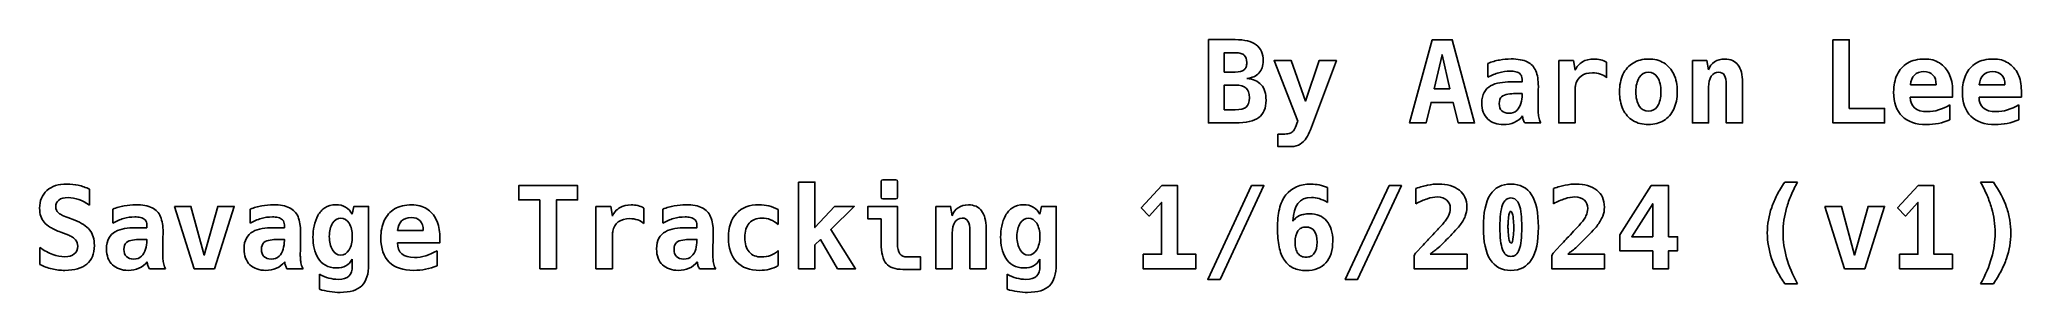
# Model space of a CAD drawing. Header units: millimetres. Extents: x 5.5 to 78.9, y 195.3 to 204.7.
import ezdxf

# ---------------------------------------------------------------- set-up
doc = ezdxf.new("R2010")
doc.units = ezdxf.units.MM
doc.layers.get('0').update_dxf_attribs({"linetype": 'CONTINUOUS'})

msp = doc.modelspace()

# ---------------------------------------------------------------- linework, layer by layer
at = {"color": 7}
for points in [[(48.774878, 204.677325), (49.769133, 204.677325)], [(49.769133, 201.587075), (48.774878, 201.587075), (48.774878, 204.677325)], [(49.76913, 204.191564), (49.363985, 204.191564), (49.363985, 203.474296), (49.769133, 203.474299)], [(52.088373, 201.651167), (51.207808, 203.902194), (51.844459, 203.902194), (52.373626, 202.399441), (52.880057, 203.902194), (53.516712, 203.902194), (52.555529, 201.336973)], [(59.137044, 203.279993), (59.137044, 203.796756)], [(61.758075, 203.90218), (62.303777, 203.90218), (62.363721, 203.542512)], [(62.363735, 202.653678), (62.363735, 201.587075), (61.758089, 201.587075), (61.758075, 203.90218)], [(63.535744, 203.840169), (63.535744, 203.263458)], [(66.712863, 203.90218), (67.254434, 203.90218), (67.314378, 203.554913)], [(67.314378, 202.912059), (67.314378, 201.587075), (66.712863, 201.587075), (66.712863, 203.90218)], [(49.769133, 202.988538), (49.363989, 202.988538), (49.363989, 202.0749), (49.769133, 202.0749)], [(59.982469, 203.110479), (60.402084, 203.110479), (60.402084, 203.211765)], [(68.571149, 203.089824), (68.571149, 201.587075), (67.969635, 201.587075), (67.969635, 202.996807)], [(76.357757, 202.794235), (76.357757, 202.548257), (74.788862, 202.548257)], [(74.795064, 203.003009), (75.747977, 203.003009)], [(78.906441, 202.794235), (78.906441, 202.548257), (77.337545, 202.548257)], [(77.343743, 203.003009), (78.29666, 203.003009)], [(60.402084, 202.633005), (60.402084, 202.674347), (60.160238, 202.674347)], [(76.260606, 202.256802), (76.260606, 201.700761)], [(78.809289, 202.256802), (78.809289, 201.700761)], [(59.711536, 201.527127), (59.711687, 201.527131)], [(61.098539, 201.587071), (60.499091, 201.587071)], [(51.348365, 201.171594), (51.414511, 201.171594), (51.476526, 201.171594)], [(51.848594, 200.710654), (51.348365, 200.710654), (51.348365, 201.171594)], [(7.309683, 199.12842), (7.309683, 198.533107)], [(36.643311, 198.83075), (36.643311, 199.413659)], [(36.705323, 199.475674), (37.186949, 199.475674)], [(37.248961, 199.413659), (37.248961, 198.83075)], [(53.194262, 199.19247), (53.194262, 198.6385)], [(56.466366, 198.586825), (56.466366, 199.155266)], [(61.563733, 198.586825), (61.563733, 199.155266)], [(70.137889, 199.390912), (70.609179, 199.390912)], [(77.397401, 199.390912), (77.868691, 199.390912)], [(8.163379, 197.871599), (8.163379, 198.388362)], [(13.260745, 197.871599), (13.260745, 198.388362)], [(17.043462, 198.198229), (17.103407, 198.493818), (17.649111, 198.493818), (17.649111, 196.352346)], [(26.076508, 198.493818), (26.622211, 198.493818), (26.682155, 198.134151)], [(26.682169, 197.245316), (26.682169, 196.178713), (26.076522, 196.178713), (26.076508, 198.493818)], [(27.854179, 198.431807), (27.854179, 197.8551)], [(28.552845, 197.871599), (28.552845, 198.388362)], [(32.82752, 198.375998), (32.82752, 197.822027)], [(36.643311, 197.119226), (36.643311, 198.02873), (36.153419, 198.02873), (36.153419, 198.493818), (37.248961, 198.493818), (37.248961, 197.119226)], [(37.186949, 198.768738), (36.705323, 198.768738)], [(38.677299, 198.493818), (39.218866, 198.493818), (39.27881, 198.146554)], [(39.27881, 197.503697), (39.27881, 196.178713), (38.677299, 196.178713), (38.677299, 198.493818)], [(42.530294, 198.198229), (42.590238, 198.493818), (43.135943, 198.493818), (43.135943, 196.352346)], [(6.497329, 198.076288), (6.759846, 197.977069)], [(9.008805, 197.702117), (9.428419, 197.702117), (9.428419, 197.803404)], [(14.106172, 197.702117), (14.525785, 197.702117), (14.525785, 197.803404)], [(18.723981, 197.594647), (19.676895, 197.594647)], [(29.398271, 197.702117), (29.817883, 197.702117), (29.817883, 197.803404)], [(40.535582, 197.681466), (40.535582, 196.178713), (39.93407, 196.178713), (39.93407, 197.588449)], [(5.467934, 196.335822), (5.467934, 196.966275)], [(6.542805, 197.418964), (6.243081, 197.53265)], [(9.428419, 197.224647), (9.428419, 197.265985), (9.186573, 197.265985)], [(14.525785, 197.224647), (14.525785, 197.265985), (14.283939, 197.265985)], [(20.286677, 197.385877), (20.286677, 197.139895), (18.71778, 197.139895)], [(20.189525, 196.848441), (20.189525, 196.292402)], [(29.817883, 197.224647), (29.817883, 197.265985), (29.576039, 197.265985)], [(32.82752, 196.852575), (32.82752, 196.296537)], [(56.451895, 196.753346), (56.730949, 197.051002)], [(61.549262, 196.753346), (61.828316, 197.051002)], [(10.124974, 196.178677), (9.52557, 196.178677)], [(15.22234, 196.178677), (14.622893, 196.178677)], [(17.043462, 196.284133), (17.043462, 196.534246)], [(29.127327, 196.118733), (29.127485, 196.118769)], [(30.514333, 196.178677), (29.914889, 196.178677)], [(37.621032, 196.618997), (38.104722, 196.618997), (38.104722, 196.153909), (37.451533, 196.153909)], [(42.530294, 196.284133), (42.530294, 196.534246)], [(56.9976, 196.716138), (58.359789, 196.716138), (58.359789, 196.178702), (56.40022, 196.178702), (56.40022, 196.625189)], [(62.094967, 196.716138), (63.457156, 196.716138), (63.457156, 196.178702), (61.497587, 196.178702), (61.497587, 196.625189)], [(15.828032, 195.415968), (15.828032, 195.972006)], [(41.314865, 195.415968), (41.314865, 195.972006)], [(70.609179, 195.620597), (70.137889, 195.620597)], [(77.868691, 195.620597), (77.397401, 195.620597)]]:
    msp.add_lwpolyline(points, dxfattribs=at)
for points in [[(57.063785, 204.673194), (57.809992, 204.673194), (58.643017, 201.587075), (58.033233, 201.587075), (57.843065, 202.349819), (57.026578, 202.349819), (56.84054, 201.587075), (56.23076, 201.587075)], [(71.919782, 204.673194), (72.529566, 204.673194), (72.529566, 202.124511), (73.833881, 202.124511), (73.833881, 201.587075), (71.919782, 201.587075)], [(57.725244, 202.852115), (57.435853, 204.115085), (57.148533, 202.852115)], [(65.08402, 202.01909)], [(59.910125, 201.946739)], [(65.081903, 201.527131)], [(75.39244, 201.527131)], [(77.941124, 201.527131)], [(23.999114, 198.731531), (23.215699, 198.731531), (23.215699, 199.264832), (25.392312, 199.264832), (25.392312, 198.731531), (24.608897, 198.731531), (24.608897, 196.178713), (23.999115, 196.178713)], [(33.584066, 199.395057), (34.189712, 199.395057), (34.189712, 197.70627), (34.917317, 198.493818), (35.651123, 198.493818), (34.774692, 197.629787), (35.700734, 196.178713), (35.031006, 196.178713), (34.396419, 197.261851), (34.189712, 197.063413), (34.189712, 196.178713), (33.584066, 196.178713)], [(46.356429, 196.716138), (47.038561, 196.716138), (47.038561, 198.636436), (46.57554, 198.13414), (46.286152, 198.435931), (47.042695, 199.264822), (47.631806, 199.264822), (47.631806, 196.716138), (48.313934, 196.716138), (48.313934, 196.178702), (46.356429, 196.178702)], [(50.374793, 199.264822), (50.831612, 199.264822), (49.206904, 195.785961), (48.750084, 195.785961)], [(55.47211, 199.264822), (55.92893, 199.264822), (54.304221, 195.785961), (53.847402, 195.785961)], [(65.243094, 196.844295), (64.019396, 196.844295), (64.019396, 197.435474), (65.189352, 199.264822), (65.828074, 199.264822), (65.828074, 197.367261), (66.167069, 197.367261), (66.167069, 196.844295), (65.828074, 196.844295), (65.828074, 196.178702), (65.243094, 196.178702)], [(74.391898, 196.716138), (75.074026, 196.716138), (75.074026, 198.636436), (74.611005, 198.13414), (74.321617, 198.435931), (75.07816, 199.264822), (75.667271, 199.264822), (75.667271, 196.716138), (76.349403, 196.716138), (76.349403, 196.178702), (74.391898, 196.178702)], [(10.451612, 198.493818), (11.065529, 198.493818), (11.559556, 196.68721), (12.05565, 198.493818), (12.669567, 198.493818), (11.933694, 196.178713), (11.187485, 196.178713)], [(65.243094, 197.367261), (65.243094, 198.586825), (64.463815, 197.367261)], [(71.619973, 198.493808), (72.233888, 198.493808), (72.727915, 196.6872), (73.224009, 198.493808), (73.837924, 198.493808), (73.102053, 196.178702), (72.355843, 196.178702)], [(59.986557, 197.129548)], [(6.39191, 196.118783)], [(8.738022, 196.118733)], [(8.936458, 196.538377)], [(13.835344, 196.118733)], [(14.033825, 196.538377)], [(16.615581, 196.68721)], [(19.32136, 196.118769)], [(29.325923, 196.538377)], [(32.141257, 196.118769)], [(42.102424, 196.68721)], [(52.39427, 196.606583)], [(52.396377, 196.114606)], [(59.984448, 196.635521)], [(59.986565, 196.118758)], [(16.58871, 195.302282)], [(42.075542, 195.302282)]]:
    msp.add_lwpolyline(points, close=True, dxfattribs=at)
for points in [[(49.769133, 204.677325), (50.115023, 204.677325), (50.373406, 204.612558), (50.544282, 204.483022)], [(50.544282, 204.483022), (50.716536, 204.352109), (50.802663, 204.157116), (50.802663, 203.898046)], [(49.977904, 204.166764), (49.928294, 204.183297), (49.858702, 204.191564), (49.76913, 204.191564)], [(49.769133, 203.474299), (49.924852, 203.474299), (50.035095, 203.502549), (50.099863, 203.559047)], [(50.097792, 204.104752), (50.068855, 204.129557), (50.028892, 204.150228), (49.977904, 204.166764)], [(50.197011, 203.829833), (50.197011, 203.953855), (50.163938, 204.045495), (50.097792, 204.104752)], [(50.099863, 203.559047), (50.131559, 203.586609), (50.155675, 203.62106), (50.17221, 203.662401)], [(50.17221, 203.662401), (50.188744, 203.70512), (50.197011, 203.76093), (50.197011, 203.829833)], [(50.802663, 203.898046), (50.802663, 203.702364), (50.751676, 203.547335), (50.649702, 203.432957)], [(59.137044, 203.796756), (59.280359, 203.854633), (59.422296, 203.895974), (59.562857, 203.920779)], [(59.959733, 203.509436), (59.813661, 203.509436), (59.673102, 203.489455), (59.538054, 203.449492)], [(59.562857, 203.920779), (59.704796, 203.946962), (59.848112, 203.960053), (59.992806, 203.960053)], [(60.168507, 203.486682), (60.100983, 203.501851), (60.031391, 203.509436), (59.959733, 203.509436)], [(59.992806, 203.960053), (60.246366, 203.960053), (60.446871, 203.923535), (60.59432, 203.850498)], [(60.335939, 203.399867), (60.29322, 203.442586), (60.237409, 203.471524), (60.168507, 203.486682)], [(60.59432, 203.850498), (60.74177, 203.778842), (60.8465, 203.667222), (60.908511, 203.515638)], [(60.908511, 203.515638), (60.971903, 203.36543), (61.003599, 203.173882), (61.003599, 202.940994)], [(62.363721, 203.542512), (62.422978, 203.673426), (62.51324, 203.7754), (62.634506, 203.848434)], [(62.634506, 203.848434), (62.757153, 203.921471), (62.900469, 203.95799), (63.064454, 203.95799)], [(63.064454, 203.95799), (63.233955, 203.95799), (63.391051, 203.918716), (63.535744, 203.840169)], [(64.141394, 203.385413), (64.229588, 203.568693), (64.3543, 203.709943), (64.515529, 203.809163)], [(64.515529, 203.809163), (64.678138, 203.908381), (64.870375, 203.95799), (65.09224, 203.95799)], [(65.08402, 203.46603), (64.940705, 203.46603), (64.827017, 203.400573), (64.742954, 203.26966)], [(65.423019, 203.271727), (65.338959, 203.401263), (65.225959, 203.46603), (65.08402, 203.46603)], [(65.09224, 203.95799), (65.311348, 203.95799), (65.500139, 203.90907), (65.658614, 203.811231)], [(65.658614, 203.811231), (65.817089, 203.714767), (65.939046, 203.576273), (66.024484, 203.39575)], [(67.314378, 203.554913), (67.357097, 203.684448), (67.430132, 203.783667), (67.533485, 203.852569)], [(67.686446, 203.46603), (67.569314, 203.46603), (67.477675, 203.416421), (67.411529, 203.317204)], [(67.533485, 203.852569), (67.638215, 203.922849), (67.764995, 203.95799), (67.913825, 203.95799)], [(67.899354, 203.35234), (67.853879, 203.428134), (67.782909, 203.46603), (67.686446, 203.46603)], [(67.913825, 203.95799), (68.128799, 203.95799), (68.292096, 203.884265), (68.403717, 203.736816)], [(68.403717, 203.736816), (68.515339, 203.589366), (68.571149, 203.373702), (68.571149, 203.089824)], [(74.301033, 203.375081), (74.386474, 203.559736), (74.513943, 203.703052), (74.683441, 203.805029)], [(74.683441, 203.805029), (74.854317, 203.907003), (75.067914, 203.95799), (75.324231, 203.95799)], [(75.293221, 203.488767), (75.144394, 203.488767), (75.02795, 203.446737), (74.94389, 203.362677)], [(75.630153, 203.364744), (75.551605, 203.447426), (75.439295, 203.488767), (75.293221, 203.488767)], [(75.324231, 203.95799), (75.535069, 203.95799), (75.717659, 203.90907), (75.871999, 203.811231)], [(75.871999, 203.811231), (76.02634, 203.713389), (76.14554, 203.576962), (76.2296, 203.401952)], [(76.849717, 203.375081), (76.935157, 203.559736), (77.062626, 203.703052), (77.232124, 203.805029)], [(77.232124, 203.805029), (77.403001, 203.907003), (77.616596, 203.95799), (77.87291, 203.95799)], [(77.841905, 203.488767), (77.693077, 203.488767), (77.576633, 203.446737), (77.492573, 203.362677)], [(78.178836, 203.364744), (78.100289, 203.447426), (77.987978, 203.488767), (77.841905, 203.488767)], [(77.87291, 203.95799), (78.083752, 203.95799), (78.266343, 203.90907), (78.420683, 203.811231)], [(78.420683, 203.811231), (78.575023, 203.713389), (78.694223, 203.576962), (78.778283, 203.401952)], [(50.17221, 202.878986), (50.090907, 202.952021), (49.956548, 202.988538), (49.769133, 202.988538)], [(50.294166, 202.519319), (50.294166, 202.68606), (50.253514, 202.80595), (50.17221, 202.878986)], [(50.649702, 203.432957), (50.546348, 203.321336), (50.39683, 203.256568), (50.201149, 203.238654)], [(50.201149, 203.238654), (50.436793, 203.216617), (50.61456, 203.13738), (50.73445, 203.000942)], [(50.73445, 203.000942), (50.852963, 202.865894), (50.912219, 202.676413), (50.912219, 202.4325)], [(58.994416, 202.721891), (59.053673, 202.825243), (59.133599, 202.905168), (59.234195, 202.961667)], [(59.538054, 203.449492), (59.404384, 203.409527), (59.270714, 203.353027), (59.137044, 203.279993)], [(59.234195, 202.961667), (59.336169, 203.018168), (59.451236, 203.056754), (59.579396, 203.077424)], [(59.579396, 203.077424), (59.707553, 203.099461), (59.841911, 203.110479), (59.982469, 203.110479)], [(60.402084, 203.211765), (60.402084, 203.294447), (60.380036, 203.357148), (60.335939, 203.399867)], [(60.999472, 202.734287), (60.998061, 202.650228), (60.997355, 202.566168), (60.997355, 202.482108)], [(61.003599, 202.940994), (61.003599, 202.88725), (61.002223, 202.818347), (60.999472, 202.734287)], [(62.367862, 202.850048), (62.365111, 202.79906), (62.363735, 202.733603), (62.363735, 202.653678)], [(62.382326, 202.980273), (62.375435, 202.944442), (62.370614, 202.901034), (62.367862, 202.850048)], [(62.584898, 203.325469), (62.476033, 203.245544), (62.408509, 203.130478), (62.382326, 202.980273)], [(63.010712, 203.445361), (62.835701, 203.445361), (62.693763, 203.405397), (62.584898, 203.325469)], [(63.535744, 203.263458), (63.402074, 203.384727), (63.227064, 203.445361), (63.010712, 203.445361)], [(64.011169, 202.740493), (64.011169, 202.98854), (64.054577, 203.203514), (64.141394, 203.385413)], [(64.141394, 202.095569), (64.054577, 202.277471), (64.011169, 202.492445), (64.011169, 202.740493)], [(64.742954, 203.26966), (64.658894, 203.140124), (64.616864, 202.964425), (64.616864, 202.74256)], [(64.616864, 202.74256), (64.616864, 202.520696), (64.658894, 202.344307), (64.742954, 202.213393)], [(65.549108, 202.74256), (65.549108, 202.965803), (65.507078, 203.142192), (65.423019, 203.271727)], [(65.423019, 202.213393), (65.507078, 202.344307), (65.549108, 202.520696), (65.549108, 202.74256)], [(66.154708, 202.752897), (66.154708, 202.500714), (66.110611, 202.282983), (66.022417, 202.099703)], [(66.024484, 203.39575), (66.1113, 203.215226), (66.154708, 203.000942), (66.154708, 202.752897)], [(67.411529, 203.317204), (67.346762, 203.217984), (67.314378, 203.082936), (67.314378, 202.912059)], [(67.969635, 202.996807), (67.969635, 203.159417), (67.946208, 203.277928), (67.899354, 203.35234)], [(74.172876, 202.730156), (74.172876, 202.976826), (74.215595, 203.191801), (74.301033, 203.375081)], [(74.482936, 201.83512), (74.276229, 202.041827), (74.172876, 202.340172), (74.172876, 202.730156)], [(74.94389, 203.362677), (74.85983, 203.278617), (74.810221, 203.158728), (74.795064, 203.003009)], [(75.747977, 203.003009), (75.747977, 203.162862), (75.708702, 203.283441), (75.630153, 203.364744)], [(76.2296, 203.401952), (76.315038, 203.228319), (76.357757, 203.025747), (76.357757, 202.794235)], [(76.721559, 202.730156), (76.721559, 202.976826), (76.764279, 203.191801), (76.849717, 203.375081)], [(77.03162, 201.83512), (76.824913, 202.041827), (76.721559, 202.340172), (76.721559, 202.730156)], [(77.492573, 203.362677), (77.408513, 203.278617), (77.358903, 203.158728), (77.343743, 203.003009)], [(78.29666, 203.003009), (78.29666, 203.162862), (78.257386, 203.283441), (78.178836, 203.364744)], [(78.778283, 203.401952), (78.863722, 203.228319), (78.906441, 203.025747), (78.906441, 202.794235)], [(49.769133, 202.0749), (49.963436, 202.0749), (50.099863, 202.107972), (50.178412, 202.174118)], [(50.178412, 202.174118), (50.255581, 202.240264), (50.294166, 202.355331), (50.294166, 202.519319)], [(50.912219, 202.4325), (50.912219, 202.136223), (50.822646, 201.921249), (50.643501, 201.78758)], [(58.9076, 202.325016), (58.9076, 202.487623), (58.936539, 202.619915), (58.994416, 202.721891)], [(59.128775, 201.731766), (58.981325, 201.869571), (58.9076, 202.067321), (58.9076, 202.325016)], [(59.643474, 202.556523), (59.582839, 202.505534), (59.552521, 202.420784), (59.552521, 202.302272)], [(59.552521, 202.302272), (59.552521, 202.189273), (59.583528, 202.101767), (59.645541, 202.039756)], [(59.877052, 202.653674), (59.783345, 202.64128), (59.705485, 202.608896), (59.643474, 202.556523)], [(59.645541, 202.039756), (59.708931, 201.977744), (59.797125, 201.946739), (59.910125, 201.946739)], [(60.160238, 202.674347), (60.065152, 202.674347), (59.970757, 202.667456), (59.877052, 202.653674)], [(59.910125, 201.946742), (60.036904, 201.946742), (60.135434, 201.981193), (60.205714, 202.050096)], [(60.205714, 202.050096), (60.27737, 202.120376), (60.327668, 202.207882), (60.356608, 202.312612)], [(60.356608, 202.312612), (60.386926, 202.418721), (60.402084, 202.525518), (60.402084, 202.633005)], [(60.995238, 202.271266), (60.993827, 202.20512), (60.993122, 202.14931), (60.993122, 202.103834)], [(60.993122, 202.103834), (60.993122, 202.063872), (60.995191, 202.011507), (60.999331, 201.946739)], [(60.997355, 202.482108), (60.997355, 202.407693), (60.996649, 202.337412), (60.995238, 202.271266)], [(64.511394, 201.67389), (64.351544, 201.77311), (64.22821, 201.913669), (64.141394, 202.095569)], [(64.742954, 202.213393), (64.827017, 202.083858), (64.940705, 202.01909), (65.08402, 202.01909)], [(65.08402, 202.01909), (65.225959, 202.01909), (65.338959, 202.083858), (65.423019, 202.213393)], [(66.022417, 202.099703), (65.9356, 201.916426), (65.812266, 201.775177), (65.652412, 201.675957)], [(74.788862, 202.548257), (74.788862, 202.18721), (74.999702, 202.006686), (75.421382, 202.006686)], [(75.421382, 202.006686), (75.698367, 202.006686), (75.978108, 202.090058), (76.260606, 202.256802)], [(77.337545, 202.548257), (77.337545, 202.18721), (77.548385, 202.006686), (77.970066, 202.006686)], [(77.970066, 202.006686), (78.24705, 202.006686), (78.526792, 202.090058), (78.809289, 202.256802)], [(50.643501, 201.78758), (50.464355, 201.65391), (50.172899, 201.587075), (49.769133, 201.587075)], [(51.871334, 201.239821), (51.911297, 201.268761), (51.947125, 201.315614), (51.978818, 201.380382)], [(51.978818, 201.380382), (52.010514, 201.44515), (52.047033, 201.535411), (52.088373, 201.651167)], [(52.555529, 201.336973), (52.514188, 201.225351), (52.463201, 201.121999), (52.402568, 201.026916)], [(59.711687, 201.527131), (59.471906, 201.527131), (59.277602, 201.595343), (59.128775, 201.731766)], [(60.108411, 201.603606), (59.987142, 201.55262), (59.854851, 201.527127), (59.711536, 201.527127)], [(60.414333, 201.845453), (60.333029, 201.736588), (60.231055, 201.655972), (60.108411, 201.603606)], [(60.441215, 201.711094), (60.42882, 201.749678), (60.41986, 201.794465), (60.414333, 201.845453)], [(60.499091, 201.587071), (60.472908, 201.631168), (60.453616, 201.672509), (60.441215, 201.711094)], [(60.999331, 201.946739), (61.00347, 201.883349), (61.013112, 201.818582), (61.028258, 201.752436)], [(61.028258, 201.752436), (61.043404, 201.68629), (61.066831, 201.631168), (61.098539, 201.587071)], [(65.081903, 201.527131), (64.862795, 201.527131), (64.672626, 201.57605), (64.511394, 201.67389)], [(65.652412, 201.675957), (65.492559, 201.576739), (65.30239, 201.527131), (65.081903, 201.527131)], [(75.39244, 201.527131), (74.994189, 201.527131), (74.691021, 201.629794), (74.482936, 201.83512)], [(76.260606, 201.700761), (75.979486, 201.585007), (75.690098, 201.527131), (75.39244, 201.527131)], [(77.941124, 201.527131), (77.54287, 201.527131), (77.239702, 201.629794), (77.03162, 201.83512)], [(78.809289, 201.700761), (78.52817, 201.585007), (78.238781, 201.527131), (77.941124, 201.527131)], [(51.476526, 201.171594), (51.577122, 201.171594), (51.658425, 201.175733), (51.720437, 201.184012)], [(51.720437, 201.184012), (51.782448, 201.190903), (51.832747, 201.209506), (51.871334, 201.239821)], [(52.179323, 200.797473), (52.08975, 200.739594), (51.979507, 200.710654), (51.848594, 200.710654)], [(52.402568, 201.026916), (52.343311, 200.931831), (52.268896, 200.85535), (52.179323, 200.797473)], [(5.455532, 198.421485), (5.455532, 198.702606), (5.545105, 198.922404), (5.72425, 199.080876)], [(5.72425, 199.080876), (5.904773, 199.240729), (6.150064, 199.320656), (6.460122, 199.320656)], [(6.460122, 199.320656), (6.613085, 199.320656), (6.755712, 199.305498), (6.888004, 199.275183)], [(6.888004, 199.275183), (7.021673, 199.244865), (7.162233, 199.195944), (7.309683, 199.12842)], [(36.643311, 199.413659), (36.643311, 199.455002), (36.663982, 199.475674), (36.705323, 199.475674)], [(37.186949, 199.475674), (37.22829, 199.475674), (37.248961, 199.455002), (37.248961, 199.413659)], [(51.648099, 198.919621), (51.857562, 199.184205), (52.166932, 199.316497), (52.576209, 199.316497)], [(52.576209, 199.316497), (52.685074, 199.316497), (52.787738, 199.30616), (52.884201, 199.285487)], [(52.884201, 199.285487), (52.986175, 199.264815), (53.089529, 199.233809), (53.194262, 199.19247)], [(56.466366, 199.155266), (56.549047, 199.185584), (56.627596, 199.211078), (56.702011, 199.231749)], [(56.702011, 199.231749), (56.776424, 199.252422), (56.842569, 199.268268), (56.900448, 199.279289)], [(56.900448, 199.279289), (57.042385, 199.30685), (57.180189, 199.320631), (57.313858, 199.320631)], [(57.313858, 199.320631), (57.464064, 199.320631), (57.603935, 199.302028), (57.73347, 199.264822)], [(57.73347, 199.264822), (57.864384, 199.228994), (57.978761, 199.171805), (58.076603, 199.093255)], [(58.076603, 199.093255), (58.164798, 199.021597), (58.233011, 198.934091), (58.281243, 198.830739)], [(59.219685, 198.921689), (59.389186, 199.18765), (59.644123, 199.320631), (59.984497, 199.320631)], [(59.984497, 199.320631), (60.326252, 199.320631), (60.581879, 199.18765), (60.751377, 198.921689)], [(61.563733, 199.155266), (61.646414, 199.185584), (61.724962, 199.211078), (61.799374, 199.231749)], [(61.799374, 199.231749), (61.873789, 199.252422), (61.939935, 199.268268), (61.997812, 199.279289)], [(61.997812, 199.279289), (62.139751, 199.30685), (62.277555, 199.320631), (62.411225, 199.320631)], [(62.411225, 199.320631), (62.561431, 199.320631), (62.701302, 199.302028), (62.830837, 199.264822)], [(62.830837, 199.264822), (62.961751, 199.228994), (63.076128, 199.171805), (63.17397, 199.093255)], [(63.17397, 199.093255), (63.262165, 199.021597), (63.330378, 198.934091), (63.37861, 198.830739)], [(69.846434, 198.911356), (69.924984, 199.064318), (70.022136, 199.22417), (70.137889, 199.390912)], [(70.609179, 199.390912), (70.520985, 199.231058), (70.442436, 199.071207), (70.373534, 198.911356)], [(77.635113, 198.901019), (77.568967, 199.060872), (77.48973, 199.22417), (77.397401, 199.390912)], [(77.868691, 199.390912), (78.089177, 199.072586), (78.251785, 198.76046), (78.356516, 198.454533)], [(5.618829, 197.902654), (5.509964, 198.028055), (5.455532, 198.200998), (5.455532, 198.421485)], [(6.170734, 198.72741), (6.092186, 198.668155), (6.052912, 198.584095), (6.052912, 198.47523)], [(6.052912, 198.47523), (6.052912, 198.388414), (6.081851, 198.317445), (6.139728, 198.262322)], [(6.507665, 198.816293), (6.358836, 198.816293), (6.246526, 198.786665), (6.170734, 198.72741)], [(7.309683, 198.533107), (7.0451, 198.721898), (6.77776, 198.816293), (6.507665, 198.816293)], [(8.163379, 198.388362), (8.306695, 198.446241), (8.448633, 198.487584), (8.589193, 198.512389)], [(8.589193, 198.512389), (8.731131, 198.538569), (8.874447, 198.55166), (9.019141, 198.55166)], [(9.019141, 198.55166), (9.2727, 198.55166), (9.473205, 198.515143), (9.620655, 198.442108)], [(9.620655, 198.442108), (9.768105, 198.370449), (9.872836, 198.258828), (9.934848, 198.107244)], [(13.260745, 198.388362), (13.404061, 198.446241), (13.545999, 198.487584), (13.686559, 198.512389)], [(13.686559, 198.512389), (13.828497, 198.538569), (13.971813, 198.55166), (14.116507, 198.55166)], [(14.116507, 198.55166), (14.370067, 198.55166), (14.570571, 198.515143), (14.718021, 198.442108)], [(14.718021, 198.442108), (14.865472, 198.370449), (14.970203, 198.258828), (15.032214, 198.107244)], [(15.770154, 198.15482), (15.8363, 198.27471), (15.923117, 198.371174), (16.030604, 198.444211)], [(16.030604, 198.444211), (16.139469, 198.517245), (16.273139, 198.553762), (16.431613, 198.553762)], [(16.431613, 198.553762), (16.715489, 198.553762), (16.919439, 198.435251), (17.043462, 198.198229)], [(18.229954, 197.966719), (18.315392, 198.151377), (18.442861, 198.294693), (18.61236, 198.396667)], [(18.61236, 198.396667), (18.783236, 198.498643), (18.996832, 198.549631), (19.253148, 198.549631)], [(19.253148, 198.549631), (19.463988, 198.549631), (19.646578, 198.50071), (19.800918, 198.402869)], [(19.800918, 198.402869), (19.955258, 198.305027), (20.074459, 198.168601), (20.158519, 197.99359)], [(26.682155, 198.134151), (26.741413, 198.265064), (26.831674, 198.367039), (26.952941, 198.440076)], [(26.952941, 198.440076), (27.075587, 198.513113), (27.218903, 198.549631), (27.382889, 198.549631)], [(27.382889, 198.549631), (27.552387, 198.549631), (27.709484, 198.510357), (27.854179, 198.431807)], [(28.552845, 198.388362), (28.69616, 198.446241), (28.838098, 198.487584), (28.978659, 198.512389)], [(28.978659, 198.512389), (29.120596, 198.538569), (29.263912, 198.55166), (29.408607, 198.55166)], [(29.408607, 198.55166), (29.662165, 198.55166), (29.86267, 198.515143), (30.010122, 198.442108)], [(30.010122, 198.442108), (30.157571, 198.370449), (30.262302, 198.258828), (30.324313, 198.107244)], [(31.283428, 198.229235), (31.484622, 198.445587), (31.764365, 198.553762), (32.122655, 198.553762)], [(32.122655, 198.553762), (32.367947, 198.553762), (32.602901, 198.494507), (32.82752, 198.375998)], [(36.705323, 198.768738), (36.663982, 198.768738), (36.643311, 198.789409), (36.643311, 198.83075)], [(37.248961, 198.83075), (37.248961, 198.789409), (37.22829, 198.768738), (37.186949, 198.768738)], [(39.27881, 198.146554), (39.321529, 198.27609), (39.394566, 198.375308), (39.49792, 198.444211)], [(39.49792, 198.444211), (39.602651, 198.514491), (39.72943, 198.549631), (39.878257, 198.549631)], [(39.878257, 198.549631), (40.093233, 198.549631), (40.256531, 198.475905), (40.36815, 198.328454)], [(40.36815, 198.328454), (40.479771, 198.181004), (40.535582, 197.965342), (40.535582, 197.681466)], [(41.256988, 198.15482), (41.323134, 198.27471), (41.40995, 198.371174), (41.517437, 198.444211)], [(41.517437, 198.444211), (41.626302, 198.517245), (41.759972, 198.553762), (41.918447, 198.553762)], [(41.918447, 198.553762), (42.202322, 198.553762), (42.406272, 198.435251), (42.530294, 198.198229)], [(51.335975, 197.675253), (51.335975, 197.948106), (51.360091, 198.187885), (51.408323, 198.394589)], [(51.408323, 198.394589), (51.456552, 198.602674), (51.536478, 198.777685), (51.648099, 198.919621)], [(52.59068, 198.824534), (52.151085, 198.824534), (51.923709, 198.531701), (51.908552, 197.946035)], [(52.882134, 198.77906), (52.785671, 198.809376), (52.688519, 198.824534), (52.59068, 198.824534)], [(53.194262, 198.6385), (53.089529, 198.700511), (52.985486, 198.747365), (52.882134, 198.77906)], [(56.683405, 198.69638), (56.613125, 198.666062), (56.540778, 198.629544), (56.466366, 198.586825)], [(56.892179, 198.776997), (56.824655, 198.75496), (56.755064, 198.728088), (56.683405, 198.69638)], [(57.258049, 198.841075), (57.143671, 198.841075), (57.021715, 198.819716), (56.892179, 198.776997)], [(57.611515, 198.727386), (57.527455, 198.803179), (57.409633, 198.841075), (57.258049, 198.841075)], [(57.737605, 198.415262), (57.737605, 198.547553), (57.695575, 198.651595), (57.611515, 198.727386)], [(57.669392, 198.136207), (57.714867, 198.228536), (57.737605, 198.321554), (57.737605, 198.415262)], [(58.281243, 198.830739), (58.330853, 198.727387), (58.355658, 198.604052), (58.355658, 198.460735)], [(58.355658, 198.460735), (58.355658, 198.347735), (58.334986, 198.236803), (58.293643, 198.127938)], [(58.965438, 197.718663), (58.965438, 198.254718), (59.050187, 198.655727), (59.219685, 198.921689)], [(59.676459, 198.545486), (59.611691, 198.370475), (59.579307, 198.094868), (59.579307, 197.718663)], [(59.984448, 198.803868), (59.843889, 198.803868), (59.741226, 198.717741), (59.676459, 198.545486)], [(60.294508, 198.545486), (60.22974, 198.717741), (60.126387, 198.803868), (59.984448, 198.803868)], [(60.39166, 197.718663), (60.39166, 198.094868), (60.359276, 198.370475), (60.294508, 198.545486)], [(60.751377, 198.921689), (60.920875, 198.655727), (61.005624, 198.254718), (61.005624, 197.718663)], [(61.780772, 198.69638), (61.710492, 198.666062), (61.638145, 198.629544), (61.563733, 198.586825)], [(61.989546, 198.776997), (61.922022, 198.75496), (61.852431, 198.728088), (61.780772, 198.69638)], [(62.355416, 198.841075), (62.241038, 198.841075), (62.119082, 198.819716), (61.989546, 198.776997)], [(62.708882, 198.727386), (62.624822, 198.803179), (62.507, 198.841075), (62.355416, 198.841075)], [(62.834972, 198.415262), (62.834972, 198.547553), (62.792942, 198.651595), (62.708882, 198.727386)], [(62.766759, 198.136207), (62.812234, 198.228536), (62.834972, 198.321554), (62.834972, 198.415262)], [(63.37861, 198.830739), (63.428217, 198.727387), (63.453021, 198.604052), (63.453021, 198.460735)], [(63.453021, 198.460735), (63.453021, 198.347735), (63.432351, 198.236803), (63.39101, 198.127938)], [(69.490901, 197.507821), (69.490901, 197.826149), (69.544645, 198.14172), (69.652131, 198.454533)], [(69.652131, 198.454533), (69.704498, 198.606119), (69.769265, 198.758394), (69.846434, 198.911356)], [(70.204035, 198.433864), (70.11584, 198.130696), (70.071743, 197.822015), (70.071743, 197.507821)], [(70.373534, 198.911356), (70.30601, 198.751503), (70.24951, 198.592339), (70.204035, 198.433864)], [(77.802545, 198.433864), (77.758448, 198.585448), (77.702637, 198.741166), (77.635113, 198.901019)], [(77.934837, 197.507821), (77.934837, 197.822015), (77.890739, 198.130696), (77.802545, 198.433864)], [(78.356516, 198.454533), (78.410258, 198.297439), (78.450221, 198.138276), (78.476404, 197.977044)], [(5.852407, 197.714553), (5.750432, 197.776564), (5.672573, 197.839265), (5.618829, 197.902654)], [(6.243081, 197.53265), (6.084607, 197.593285), (5.954382, 197.65392), (5.852407, 197.714553)], [(6.139728, 198.262322), (6.167289, 198.23476), (6.207941, 198.206511), (6.261685, 198.177574)], [(6.261685, 198.177574), (6.316806, 198.148634), (6.395355, 198.114872), (6.497329, 198.076288)], [(6.759846, 197.977069), (7.009271, 197.88474), (7.191861, 197.764851), (7.307616, 197.617401)], [(7.307616, 197.617401), (7.42475, 197.467196), (7.483316, 197.27358), (7.483316, 197.036556)], [(8.564388, 198.041098), (8.430718, 198.001136), (8.297048, 197.944636), (8.163379, 197.871599)], [(8.260531, 197.553309), (8.362505, 197.609807), (8.477571, 197.648392), (8.605729, 197.669062)], [(8.986068, 198.101042), (8.839996, 198.101042), (8.699436, 198.081061), (8.564388, 198.041098)], [(8.605729, 197.669062), (8.733887, 197.691099), (8.868246, 197.702117), (9.008805, 197.702117)], [(9.194841, 198.078323), (9.127317, 198.093469), (9.057726, 198.101042), (8.986068, 198.101042)], [(9.362273, 197.991505), (9.319553, 198.034224), (9.263743, 198.063163), (9.194841, 198.078323)], [(9.428419, 197.803404), (9.428419, 197.886085), (9.40637, 197.948786), (9.362273, 197.991505)], [(9.934848, 198.107244), (9.998238, 197.957038), (10.029933, 197.76549), (10.029933, 197.532601)], [(13.661755, 198.041098), (13.528085, 198.001136), (13.394415, 197.944636), (13.260745, 197.871599)], [(13.357897, 197.553309), (13.459872, 197.609807), (13.574938, 197.648392), (13.703096, 197.669062)], [(14.083434, 198.101042), (13.937362, 198.101042), (13.796802, 198.081061), (13.661755, 198.041098)], [(13.703096, 197.669062), (13.831253, 197.691099), (13.965612, 197.702117), (14.106172, 197.702117)], [(14.292207, 198.078323), (14.224684, 198.093469), (14.155093, 198.101042), (14.083434, 198.101042)], [(14.459639, 197.991505), (14.41692, 198.034224), (14.361109, 198.063163), (14.292207, 198.078323)], [(14.525785, 197.803404), (14.525785, 197.886085), (14.503736, 197.948786), (14.459639, 197.991505)], [(15.032214, 198.107244), (15.095604, 197.957038), (15.127299, 197.76549), (15.127299, 197.532601)], [(15.586186, 197.352804), (15.586186, 197.487852), (15.600656, 197.624966), (15.629594, 197.764146)], [(15.629594, 197.764146), (15.658533, 197.904707), (15.705386, 198.034932), (15.770154, 198.15482)], [(16.309656, 197.865433), (16.231108, 197.738653), (16.191834, 197.574667), (16.191834, 197.373473)], [(16.617648, 198.057668), (16.492246, 198.057668), (16.389583, 197.99359), (16.309656, 197.865433)], [(16.923573, 197.865433), (16.845024, 197.99359), (16.74305, 198.057668), (16.617648, 198.057668)], [(17.043462, 197.373473), (17.043462, 197.574667), (17.003499, 197.738653), (16.923573, 197.865433)], [(18.101796, 197.321798), (18.101796, 197.568465), (18.144515, 197.783439), (18.229954, 197.966719)], [(18.872809, 197.954318), (18.788748, 197.870256), (18.739139, 197.750366), (18.723981, 197.594647)], [(19.222142, 198.080408), (19.073314, 198.080408), (18.956869, 198.038378), (18.872809, 197.954318)], [(19.559072, 197.956382), (19.480524, 198.039066), (19.368214, 198.080408), (19.222142, 198.080408)], [(19.676895, 197.594647), (19.676895, 197.7545), (19.637621, 197.875079), (19.559072, 197.956382)], [(20.158519, 197.99359), (20.243958, 197.819957), (20.286677, 197.617386), (20.286677, 197.385877)], [(26.903333, 197.917111), (26.794468, 197.837183), (26.726944, 197.722116), (26.700761, 197.571911)], [(27.329147, 198.036999), (27.154136, 198.036999), (27.012198, 197.997036), (26.903333, 197.917111)], [(27.854179, 197.8551), (27.720509, 197.976366), (27.545498, 198.036999), (27.329147, 198.036999)], [(28.953855, 198.041098), (28.820185, 198.001136), (28.686515, 197.944636), (28.552845, 197.871599)], [(28.649997, 197.553309), (28.751971, 197.609807), (28.867036, 197.648392), (28.995194, 197.669062)], [(29.375534, 198.101042), (29.229461, 198.101042), (29.088901, 198.081061), (28.953855, 198.041098)], [(28.995194, 197.669062), (29.123353, 197.691099), (29.257712, 197.702117), (29.398271, 197.702117)], [(29.584308, 198.078323), (29.516784, 198.093469), (29.447193, 198.101042), (29.375534, 198.101042)], [(29.751737, 197.991505), (29.709018, 198.034224), (29.653208, 198.063163), (29.584308, 198.078323)], [(29.817883, 197.803404), (29.817883, 197.886085), (29.795834, 197.948786), (29.751737, 197.991505)], [(30.324313, 198.107244), (30.387702, 197.957038), (30.419397, 197.76549), (30.419397, 197.532601)], [(30.981637, 197.332131), (30.981637, 197.715227), (31.082234, 198.014261), (31.283428, 198.229235)], [(31.756786, 197.869567), (31.649299, 197.744166), (31.595556, 197.56571), (31.595556, 197.334198)], [(32.221874, 198.057668), (32.019302, 198.057668), (31.864272, 197.994968), (31.756786, 197.869567)], [(32.82752, 197.822027), (32.648377, 197.979121), (32.446495, 198.057668), (32.221874, 198.057668)], [(39.375961, 197.908842), (39.311194, 197.809622), (39.27881, 197.674574), (39.27881, 197.503697)], [(39.650881, 198.057668), (39.533747, 198.057668), (39.442107, 198.008059), (39.375961, 197.908842)], [(39.86379, 197.943982), (39.818314, 198.019773), (39.747345, 198.057668), (39.650881, 198.057668)], [(39.93407, 197.588449), (39.93407, 197.751056), (39.910644, 197.869567), (39.86379, 197.943982)], [(41.073018, 197.352804), (41.073018, 197.487852), (41.087487, 197.624966), (41.116427, 197.764146)], [(41.116427, 197.764146), (41.145367, 197.904707), (41.19222, 198.034932), (41.256988, 198.15482)], [(41.796498, 197.865433), (41.717951, 197.738653), (41.678678, 197.574667), (41.678678, 197.373473)], [(42.104491, 198.057668), (41.97909, 198.057668), (41.876426, 197.99359), (41.796498, 197.865433)], [(42.410417, 197.865433), (42.331867, 197.99359), (42.229892, 198.057668), (42.104491, 198.057668)], [(42.530305, 197.373473), (42.530305, 197.574667), (42.490342, 197.738653), (42.410417, 197.865433)], [(51.395919, 196.993125), (51.355957, 197.191563), (51.335975, 197.418939), (51.335975, 197.675253)], [(51.908552, 197.946035), (51.976073, 198.039742), (52.058755, 198.107267), (52.156597, 198.148607)], [(52.214424, 197.687639), (52.166192, 197.662834), (52.125541, 197.627694), (52.092469, 197.582219)], [(52.156597, 198.148607), (52.200694, 198.167893), (52.25237, 198.183739), (52.311625, 198.196148)], [(52.392193, 197.724843), (52.32329, 197.724843), (52.264034, 197.712442), (52.214424, 197.687639)], [(52.311625, 198.196148), (52.372261, 198.208542), (52.440474, 198.214739), (52.516265, 198.214739)], [(52.700185, 197.580152), (52.629905, 197.676613), (52.527241, 197.724843), (52.392193, 197.724843)], [(52.516265, 198.214739), (52.79463, 198.214739), (53.008226, 198.127923), (53.157054, 197.95429)], [(53.157054, 197.95429), (53.308638, 197.779277), (53.38443, 197.528473), (53.38443, 197.201878)], [(57.094752, 197.441676), (57.184324, 197.536761), (57.254603, 197.612553), (57.305589, 197.669052)], [(57.305589, 197.669052), (57.356578, 197.725552), (57.403431, 197.777229), (57.44615, 197.82408)], [(57.44615, 197.82408), (57.497138, 197.883337), (57.541236, 197.937082), (57.578442, 197.985314)], [(57.578442, 197.985314), (57.615648, 198.034921), (57.645965, 198.085219), (57.669392, 198.136207)], [(58.084872, 197.774472), (58.036641, 197.713839), (57.96636, 197.635291), (57.874031, 197.538827)], [(58.293643, 198.127938), (58.242657, 198.005294), (58.173067, 197.887472), (58.084872, 197.774472)], [(59.219685, 196.519768), (59.050187, 196.78573), (58.965438, 197.185361), (58.965438, 197.718663)], [(59.579307, 197.718663), (59.579307, 197.343836), (59.611691, 197.068917), (59.676459, 196.893907)], [(59.877013, 197.726928), (59.877013, 197.753112), (59.878389, 197.800654), (59.88114, 197.869556)], [(59.885268, 197.559496), (59.879765, 197.632533), (59.877013, 197.688344), (59.877013, 197.726928)], [(59.88114, 197.869556), (59.883892, 197.939837), (59.889407, 198.006672), (59.897686, 198.070061)], [(59.897686, 198.070061), (59.916971, 198.231293), (59.94522, 198.311908), (59.982434, 198.311908)], [(59.982434, 198.311908), (60.003106, 198.311908), (60.021022, 198.288482), (60.036179, 198.241628)], [(61.005624, 197.718663), (61.005624, 196.65206), (60.665937, 196.118758), (59.986565, 196.118758)], [(60.036179, 198.241628), (60.051325, 198.196152), (60.063037, 198.137585), (60.071316, 198.065927)], [(60.071316, 198.065927), (60.076819, 198.00805), (60.081641, 197.943971), (60.08578, 197.873691)], [(60.08578, 197.873691), (60.091283, 197.804789), (60.094035, 197.751735), (60.094035, 197.714528)], [(60.094035, 197.714528), (60.094035, 197.691104), (60.092659, 197.645628), (60.089907, 197.578102)], [(60.294508, 196.893907), (60.359276, 197.068917), (60.39166, 197.343836), (60.39166, 197.718663)], [(62.192118, 197.441676), (62.281691, 197.536761), (62.35197, 197.612553), (62.402956, 197.669052)], [(62.402956, 197.669052), (62.453944, 197.725552), (62.500798, 197.777229), (62.543517, 197.82408)], [(62.543517, 197.82408), (62.594505, 197.883337), (62.638603, 197.937082), (62.675809, 197.985314)], [(62.675809, 197.985314), (62.713015, 198.034921), (62.743332, 198.085219), (62.766759, 198.136207)], [(63.182239, 197.774472), (63.134008, 197.713839), (63.063727, 197.635291), (62.971398, 197.538827)], [(63.39101, 198.127938), (63.340024, 198.005294), (63.270434, 197.887472), (63.182239, 197.774472)], [(78.476404, 197.977044), (78.502587, 197.817191), (78.515679, 197.659405), (78.515679, 197.503687)], [(5.467934, 196.966275), (5.631921, 196.850522), (5.789706, 196.764395), (5.941291, 196.707894)], [(6.677163, 197.348683), (6.6372, 197.376245), (6.592414, 197.399671), (6.542805, 197.418964)], [(6.782584, 197.255666), (6.753645, 197.291494), (6.718505, 197.3225), (6.677163, 197.348683)], [(6.741242, 196.726499), (6.823925, 196.794023), (6.865266, 196.889108), (6.865266, 197.011752)], [(6.865266, 197.011752), (6.865266, 197.106838), (6.837705, 197.188142), (6.782584, 197.255666)], [(7.483316, 197.036556), (7.483316, 196.73201), (7.390988, 196.503256), (7.20633, 196.350293)], [(7.933935, 196.916654), (7.933935, 197.079263), (7.962874, 197.211555), (8.020752, 197.313529)], [(8.155111, 196.323408), (8.00766, 196.461213), (7.933935, 196.658961), (7.933935, 196.916654)], [(8.020752, 197.313529), (8.080007, 197.416881), (8.159934, 197.496808), (8.260531, 197.553309)], [(8.669808, 197.148161), (8.609174, 197.097173), (8.578857, 197.012424), (8.578857, 196.893914)], [(8.578857, 196.893914), (8.578857, 196.780914), (8.609863, 196.693409), (8.671875, 196.631397)], [(8.903386, 197.245312), (8.809679, 197.232918), (8.73182, 197.200534), (8.669808, 197.148161)], [(9.186573, 197.265985), (9.091488, 197.265985), (8.997092, 197.259094), (8.903386, 197.245312)], [(9.232048, 196.641734), (9.303706, 196.712014), (9.354004, 196.79952), (9.382943, 196.90425)], [(9.382943, 196.90425), (9.41326, 197.010359), (9.428419, 197.117157), (9.428419, 197.224647)], [(10.021635, 196.862876), (10.020248, 196.79673), (10.019554, 196.74092), (10.019554, 196.695444)], [(10.023717, 197.073714), (10.023717, 196.999301), (10.023023, 196.929022), (10.021635, 196.862876)], [(10.025798, 197.325897), (10.024411, 197.241835), (10.023717, 197.157774), (10.023717, 197.073714)], [(10.029933, 197.532601), (10.029933, 197.478858), (10.028554, 197.409957), (10.025798, 197.325897)], [(13.031302, 196.916654), (13.031302, 197.079263), (13.06024, 197.211555), (13.118118, 197.313529)], [(13.252477, 196.323408), (13.105027, 196.461213), (13.031302, 196.658961), (13.031302, 196.916654)], [(13.118118, 197.313529), (13.177374, 197.416881), (13.2573, 197.496808), (13.357897, 197.553309)], [(13.767175, 197.148161), (13.706541, 197.097173), (13.676224, 197.012424), (13.676224, 196.893914)], [(13.676224, 196.893914), (13.676224, 196.780914), (13.70723, 196.693409), (13.769242, 196.631397)], [(14.000752, 197.245312), (13.907046, 197.232918), (13.829186, 197.200534), (13.767175, 197.148161)], [(14.283939, 197.265985), (14.188854, 197.265985), (14.094459, 197.259094), (14.000752, 197.245312)], [(14.329415, 196.641734), (14.401072, 196.712014), (14.451371, 196.79952), (14.48031, 196.90425)], [(14.48031, 196.90425), (14.510626, 197.010359), (14.525785, 197.117157), (14.525785, 197.224647)], [(15.119002, 196.862876), (15.117614, 196.79673), (15.11692, 196.74092), (15.11692, 196.695444)], [(15.121083, 197.073714), (15.121083, 196.999301), (15.120389, 196.929022), (15.119002, 196.862876)], [(15.123164, 197.325897), (15.121777, 197.241835), (15.121083, 197.157774), (15.121083, 197.073714)], [(15.127299, 197.532601), (15.127299, 197.478858), (15.125921, 197.409957), (15.123164, 197.325897)], [(15.631661, 196.943525), (15.601345, 197.078573), (15.586186, 197.214999), (15.586186, 197.352804)], [(15.778423, 196.573521), (15.710899, 196.685142), (15.661978, 196.808477), (15.631661, 196.943525)], [(16.191834, 197.373473), (16.191834, 197.172279), (16.231108, 197.007603), (16.309656, 196.879446)], [(16.309656, 196.879446), (16.388204, 196.751289), (16.490179, 196.68721), (16.615581, 196.68721)], [(16.615581, 196.68721), (16.740982, 196.68721), (16.843646, 196.751289), (16.923573, 196.879446)], [(16.923573, 196.879446), (17.003499, 197.007603), (17.043462, 197.172279), (17.043462, 197.373473)], [(18.411855, 196.426761), (18.205149, 196.633466), (18.101796, 196.931811), (18.101796, 197.321798)], [(18.71778, 197.139895), (18.71778, 196.77885), (18.92862, 196.598328), (19.3503, 196.598328)], [(19.3503, 196.598328), (19.627285, 196.598328), (19.907027, 196.681699), (20.189525, 196.848441)], [(26.686297, 197.441686), (26.683545, 197.390698), (26.682169, 197.325241), (26.682169, 197.245316)], [(26.700761, 197.571911), (26.69387, 197.536082), (26.689049, 197.492674), (26.686297, 197.441686)], [(28.323402, 196.916654), (28.323402, 197.079263), (28.35234, 197.211555), (28.410217, 197.313529)], [(28.544576, 196.323408), (28.397127, 196.461213), (28.323402, 196.658961), (28.323402, 196.916654)], [(28.410217, 197.313529), (28.469472, 197.416881), (28.549399, 197.496808), (28.649997, 197.553309)], [(29.059273, 197.148161), (28.998639, 197.097173), (28.968323, 197.012424), (28.968323, 196.893914)], [(28.968323, 196.893914), (28.968323, 196.780914), (28.999329, 196.693409), (29.06134, 196.631397)], [(29.29285, 197.245312), (29.199146, 197.232918), (29.121286, 197.200534), (29.059273, 197.148161)], [(29.576039, 197.265985), (29.480954, 197.265985), (29.386558, 197.259094), (29.29285, 197.245312)], [(29.621512, 196.641734), (29.693171, 196.712014), (29.74347, 196.79952), (29.772409, 196.90425)], [(29.772409, 196.90425), (29.802725, 197.010359), (29.817883, 197.117157), (29.817883, 197.224647)], [(30.411036, 196.862876), (30.409625, 196.79673), (30.40892, 196.74092), (30.40892, 196.695444)], [(30.413153, 197.073714), (30.413153, 196.999301), (30.412447, 196.929022), (30.411036, 196.862876)], [(30.41527, 197.325897), (30.413859, 197.241835), (30.413153, 197.157774), (30.413153, 197.073714)], [(30.419397, 197.532601), (30.419397, 197.478858), (30.418021, 197.409957), (30.41527, 197.325897)], [(31.285495, 196.439162), (31.082923, 196.652759), (30.981637, 196.950416), (30.981637, 197.332131)], [(31.595556, 197.334198), (31.595556, 197.104067), (31.64861, 196.9263), (31.754718, 196.800897)], [(32.213605, 196.614863), (32.449249, 196.614863), (32.653887, 196.6941), (32.82752, 196.852575)], [(36.831413, 196.379218), (36.706012, 196.530802), (36.643311, 196.777471), (36.643311, 197.119226)], [(37.248961, 197.119226), (37.248961, 196.940081), (37.27721, 196.811922), (37.333708, 196.734751)], [(41.118494, 196.943525), (41.088177, 197.078573), (41.073018, 197.214999), (41.073018, 197.352804)], [(41.265253, 196.573521), (41.197729, 196.685142), (41.14881, 196.808477), (41.118494, 196.943525)], [(41.678678, 197.373473), (41.678678, 197.172279), (41.717951, 197.007603), (41.796498, 196.879446)], [(41.796498, 196.879446), (41.875048, 196.751289), (41.977023, 196.68721), (42.102424, 196.68721)], [(42.102424, 196.68721), (42.227825, 196.68721), (42.330489, 196.751289), (42.410417, 196.879446)], [(42.410417, 196.879446), (42.490342, 197.007603), (42.530305, 197.172279), (42.530305, 197.373473)], [(51.594357, 196.494964), (51.503406, 196.628634), (51.43726, 196.794688), (51.395919, 196.993125)], [(52.092469, 197.582219), (52.022188, 197.484377), (51.987048, 197.345883), (51.987048, 197.166738)], [(51.987048, 197.166738), (51.987048, 197.071655), (51.996009, 196.989662), (52.01393, 196.92076)], [(52.01393, 196.92076), (52.033215, 196.851858), (52.059398, 196.794669), (52.092479, 196.749194)], [(52.805603, 197.164671), (52.805603, 197.345194), (52.770464, 197.483688), (52.700185, 197.580152)], [(52.700185, 196.751261), (52.770464, 196.846346), (52.805603, 196.98415), (52.805603, 197.164671)], [(53.38443, 197.201878), (53.38443, 197.035137), (53.363071, 196.882863), (53.320352, 196.745059)], [(56.730949, 197.051002), (56.883911, 197.216366), (57.005179, 197.34659), (57.094752, 197.441676)], [(57.245645, 196.916643), (57.187769, 196.86979), (57.140915, 196.83396), (57.105084, 196.809155)], [(57.483358, 197.141952), (57.382762, 197.039978), (57.303524, 196.964875), (57.245645, 196.916643)], [(57.874031, 197.538827), (57.781702, 197.442363), (57.651478, 197.310072), (57.483358, 197.141952)], [(59.676459, 196.893907), (59.741226, 196.72165), (59.843889, 196.635521), (59.984448, 196.635521)], [(59.901813, 197.373462), (59.89631, 197.425829), (59.890795, 197.48784), (59.885268, 197.559496)], [(59.932822, 197.203963), (59.920428, 197.254951), (59.910092, 197.311451), (59.901813, 197.373462)], [(59.986565, 197.129548), (59.96314, 197.129548), (59.945226, 197.154353), (59.932822, 197.203963)], [(59.984448, 196.635521), (60.126387, 196.635521), (60.22974, 196.72165), (60.294508, 196.893907)], [(60.075443, 197.37553), (60.057522, 197.211542), (60.027894, 197.129548), (59.986557, 197.129548)], [(60.089907, 197.578102), (60.088496, 197.510578), (60.083675, 197.443054), (60.075443, 197.37553)], [(61.828316, 197.051002), (61.981278, 197.216366), (62.102546, 197.34659), (62.192118, 197.441676)], [(62.343012, 196.916643), (62.285135, 196.86979), (62.238282, 196.83396), (62.202451, 196.809155)], [(62.580725, 197.141952), (62.480126, 197.039978), (62.400889, 196.964875), (62.343012, 196.916643)], [(62.971398, 197.538827), (62.879069, 197.442363), (62.748845, 197.310072), (62.580725, 197.141952)], [(69.650064, 196.563177), (69.543956, 196.874612), (69.490901, 197.189493), (69.490901, 197.507821)], [(70.071743, 197.507821), (70.071743, 197.197763), (70.11584, 196.889771), (70.204035, 196.583846)], [(77.802545, 196.583846), (77.890739, 196.889771), (77.934837, 197.197763), (77.934837, 197.507821)], [(78.515679, 197.503687), (78.515679, 197.188115), (78.462624, 196.874612), (78.356516, 196.563177)], [(5.914419, 196.172525), (5.754566, 196.209734), (5.605738, 196.264166), (5.467934, 196.335822)], [(6.150064, 196.131186), (6.071515, 196.139465), (5.992967, 196.153244), (5.914419, 196.172525)], [(5.941291, 196.707894), (6.095631, 196.651395), (6.244459, 196.623146), (6.387775, 196.623146)], [(6.39191, 196.118769), (6.309227, 196.118769), (6.228612, 196.122908), (6.150064, 196.131186)], [(6.387775, 196.623146), (6.53936, 196.623146), (6.657182, 196.657597), (6.741242, 196.726499)], [(7.20633, 196.350293), (7.021673, 196.195953), (6.7502, 196.118783), (6.39191, 196.118783)], [(8.738021, 196.118769), (8.498242, 196.118769), (8.303939, 196.186982), (8.155111, 196.323408)], [(8.671875, 196.631397), (8.735265, 196.569384), (8.823459, 196.538377), (8.936458, 196.538377)], [(9.134897, 196.195216), (9.013629, 196.144227), (8.881338, 196.118733), (8.738022, 196.118733)], [(8.936458, 196.53838), (9.063238, 196.53838), (9.161768, 196.572832), (9.232048, 196.641734)], [(9.440822, 196.437059), (9.359517, 196.328194), (9.257542, 196.24758), (9.134897, 196.195216)], [(9.467693, 196.3027), (9.455291, 196.341287), (9.446334, 196.386073), (9.440822, 196.437059)], [(9.52557, 196.178677), (9.499387, 196.222775), (9.480095, 196.264116), (9.467693, 196.3027)], [(10.019554, 196.695444), (10.019554, 196.655479), (10.021621, 196.603113), (10.025756, 196.538345)], [(10.025756, 196.538345), (10.02989, 196.474956), (10.039536, 196.410188), (10.054694, 196.344042)], [(10.054694, 196.344042), (10.069852, 196.277896), (10.093279, 196.222775), (10.124974, 196.178677)], [(13.835387, 196.118769), (13.595609, 196.118769), (13.401305, 196.186982), (13.252477, 196.323408)], [(13.769242, 196.631397), (13.832631, 196.569384), (13.920826, 196.538377), (14.033825, 196.538377)], [(14.23222, 196.195216), (14.110952, 196.144227), (13.97866, 196.118733), (13.835344, 196.118733)], [(14.033825, 196.53838), (14.160605, 196.53838), (14.259135, 196.572832), (14.329415, 196.641734)], [(14.538144, 196.437059), (14.45684, 196.328194), (14.354865, 196.24758), (14.23222, 196.195216)], [(14.565016, 196.3027), (14.552614, 196.341287), (14.543657, 196.386073), (14.538144, 196.437059)], [(14.622893, 196.178677), (14.596711, 196.222775), (14.577418, 196.264116), (14.565016, 196.3027)], [(15.11692, 196.695444), (15.11692, 196.655479), (15.118987, 196.603113), (15.123122, 196.538345)], [(15.123122, 196.538345), (15.127257, 196.474956), (15.136903, 196.410188), (15.15206, 196.344042)], [(15.15206, 196.344042), (15.167218, 196.277896), (15.190645, 196.222775), (15.22234, 196.178677)], [(16.045073, 196.30687), (15.93483, 196.374394), (15.845946, 196.463278), (15.778423, 196.573521)], [(16.456418, 196.207651), (16.293809, 196.207651), (16.156694, 196.240724), (16.045073, 196.30687)], [(17.043462, 196.534246), (16.924951, 196.316516), (16.72927, 196.207651), (16.456418, 196.207651)], [(16.919439, 195.90586), (17.002121, 195.985788), (17.043462, 196.111879), (17.043462, 196.284133)], [(17.649111, 196.352346), (17.649111, 195.981654), (17.565739, 195.714315), (17.398997, 195.550327)], [(19.32136, 196.118769), (18.923107, 196.118769), (18.619939, 196.221433), (18.411855, 196.426761)], [(20.189525, 196.292402), (19.908405, 196.176647), (19.619017, 196.118769), (19.32136, 196.118769)], [(29.127485, 196.118769), (28.887707, 196.118769), (28.693404, 196.186982), (28.544576, 196.323408)], [(29.06134, 196.631397), (29.124729, 196.569384), (29.212924, 196.538377), (29.325923, 196.538377)], [(29.524202, 196.195216), (29.402936, 196.144227), (29.270644, 196.118733), (29.127327, 196.118733)], [(29.325923, 196.53838), (29.452704, 196.53838), (29.551234, 196.572832), (29.621512, 196.641734)], [(29.830127, 196.437059), (29.748824, 196.328194), (29.646849, 196.24758), (29.524202, 196.195216)], [(29.857009, 196.3027), (29.844615, 196.341287), (29.835654, 196.386073), (29.830127, 196.437059)], [(29.914889, 196.178677), (29.888706, 196.222775), (29.869413, 196.264116), (29.857009, 196.3027)], [(30.40892, 196.695444), (30.40892, 196.655479), (30.410989, 196.603113), (30.415129, 196.538345)], [(30.415129, 196.538345), (30.419268, 196.474956), (30.42891, 196.410188), (30.444056, 196.344042)], [(30.444056, 196.344042), (30.459202, 196.277896), (30.482628, 196.222775), (30.514333, 196.178677)], [(32.141257, 196.118769), (31.7747, 196.118769), (31.489446, 196.225566), (31.285495, 196.439162)], [(31.754718, 196.800897), (31.862205, 196.676874), (32.015167, 196.614863), (32.213605, 196.614863)], [(32.82752, 196.296537), (32.622194, 196.178025), (32.393439, 196.118769), (32.141257, 196.118769)], [(37.451533, 196.153909), (37.164901, 196.153909), (36.958194, 196.229012), (36.831413, 196.379218)], [(37.333708, 196.734751), (37.391588, 196.657582), (37.487362, 196.618997), (37.621032, 196.618997)], [(41.531904, 196.30687), (41.421661, 196.374394), (41.332778, 196.463278), (41.265253, 196.573521)], [(41.94325, 196.207651), (41.780641, 196.207651), (41.643526, 196.240724), (41.531904, 196.30687)], [(42.530294, 196.534246), (42.411782, 196.316516), (42.216101, 196.207651), (41.94325, 196.207651)], [(42.406272, 195.90586), (42.488953, 195.985788), (42.530294, 196.111879), (42.530294, 196.284133)], [(43.135943, 196.352346), (43.135943, 195.981654), (43.052571, 195.714315), (42.885827, 195.550327)], [(51.925086, 196.205573), (51.792795, 196.267587), (51.682551, 196.36405), (51.594357, 196.494964)], [(52.396377, 196.114624), (52.215853, 196.114624), (52.058756, 196.14494), (51.925086, 196.205573)], [(52.092479, 196.749194), (52.128308, 196.699584), (52.171716, 196.663065), (52.222704, 196.639638)], [(52.222704, 196.639638), (52.27507, 196.617601), (52.332259, 196.606583), (52.39427, 196.606583)], [(52.39426, 196.606583), (52.456271, 196.606583), (52.51346, 196.617601), (52.565826, 196.639638)], [(53.130183, 196.397795), (52.959304, 196.209002), (52.714702, 196.114606), (52.396377, 196.114606)], [(52.565826, 196.639638), (52.61819, 196.663063), (52.662977, 196.70027), (52.700185, 196.751261)], [(53.320352, 196.745059), (53.279011, 196.608633), (53.215621, 196.492878), (53.130183, 196.397795)], [(56.40022, 196.625189), (56.40022, 196.672042), (56.417445, 196.714761), (56.451895, 196.753346)], [(57.105084, 196.809155), (57.069256, 196.78435), (57.033428, 196.753345), (56.9976, 196.716138)], [(59.986565, 196.118758), (59.644812, 196.118758), (59.389186, 196.252428), (59.219685, 196.519768)], [(61.497587, 196.625189), (61.497587, 196.672042), (61.514812, 196.714761), (61.549262, 196.753346)], [(62.202451, 196.809155), (62.166623, 196.78435), (62.130795, 196.753345), (62.094967, 196.716138)], [(69.860905, 196.077416), (69.778221, 196.233135), (69.707941, 196.395055), (69.650064, 196.563177)], [(70.204035, 196.583846), (70.292229, 196.273788), (70.427278, 195.952704), (70.609179, 195.620597)], [(77.397401, 195.620597), (77.579302, 195.952704), (77.71435, 196.273788), (77.802545, 196.583846)], [(78.356516, 196.563177), (78.301393, 196.401946), (78.23318, 196.24416), (78.151876, 196.08982)], [(15.828032, 195.972006), (16.051274, 195.847983), (16.284163, 195.785972), (16.526698, 195.785972)], [(16.58871, 195.302282), (16.326882, 195.302282), (16.073323, 195.340177), (15.828032, 195.415968)], [(16.526698, 195.785972), (16.707221, 195.785972), (16.838134, 195.825935), (16.919439, 195.90586)], [(17.398997, 195.550327), (17.232254, 195.384963), (16.962158, 195.302282), (16.58871, 195.302282)], [(41.314865, 195.972006), (41.538107, 195.847983), (41.770996, 195.785972), (42.013531, 195.785972)], [(42.075542, 195.302282), (41.813715, 195.302282), (41.560156, 195.340177), (41.314865, 195.415968)], [(42.013531, 195.785972), (42.194054, 195.785972), (42.324968, 195.825935), (42.406272, 195.90586)], [(42.885827, 195.550327), (42.719086, 195.384963), (42.448991, 195.302282), (42.075542, 195.302282)], [(70.137889, 195.620597), (70.035915, 195.768046), (69.943587, 195.920319), (69.860905, 196.077416)], [(78.151876, 196.08982), (78.071951, 195.935479), (77.977556, 195.779072), (77.868691, 195.620597)]]:
    msp.add_open_spline(points, degree=3, dxfattribs=at)

doc.saveas('drawing.dxf')
